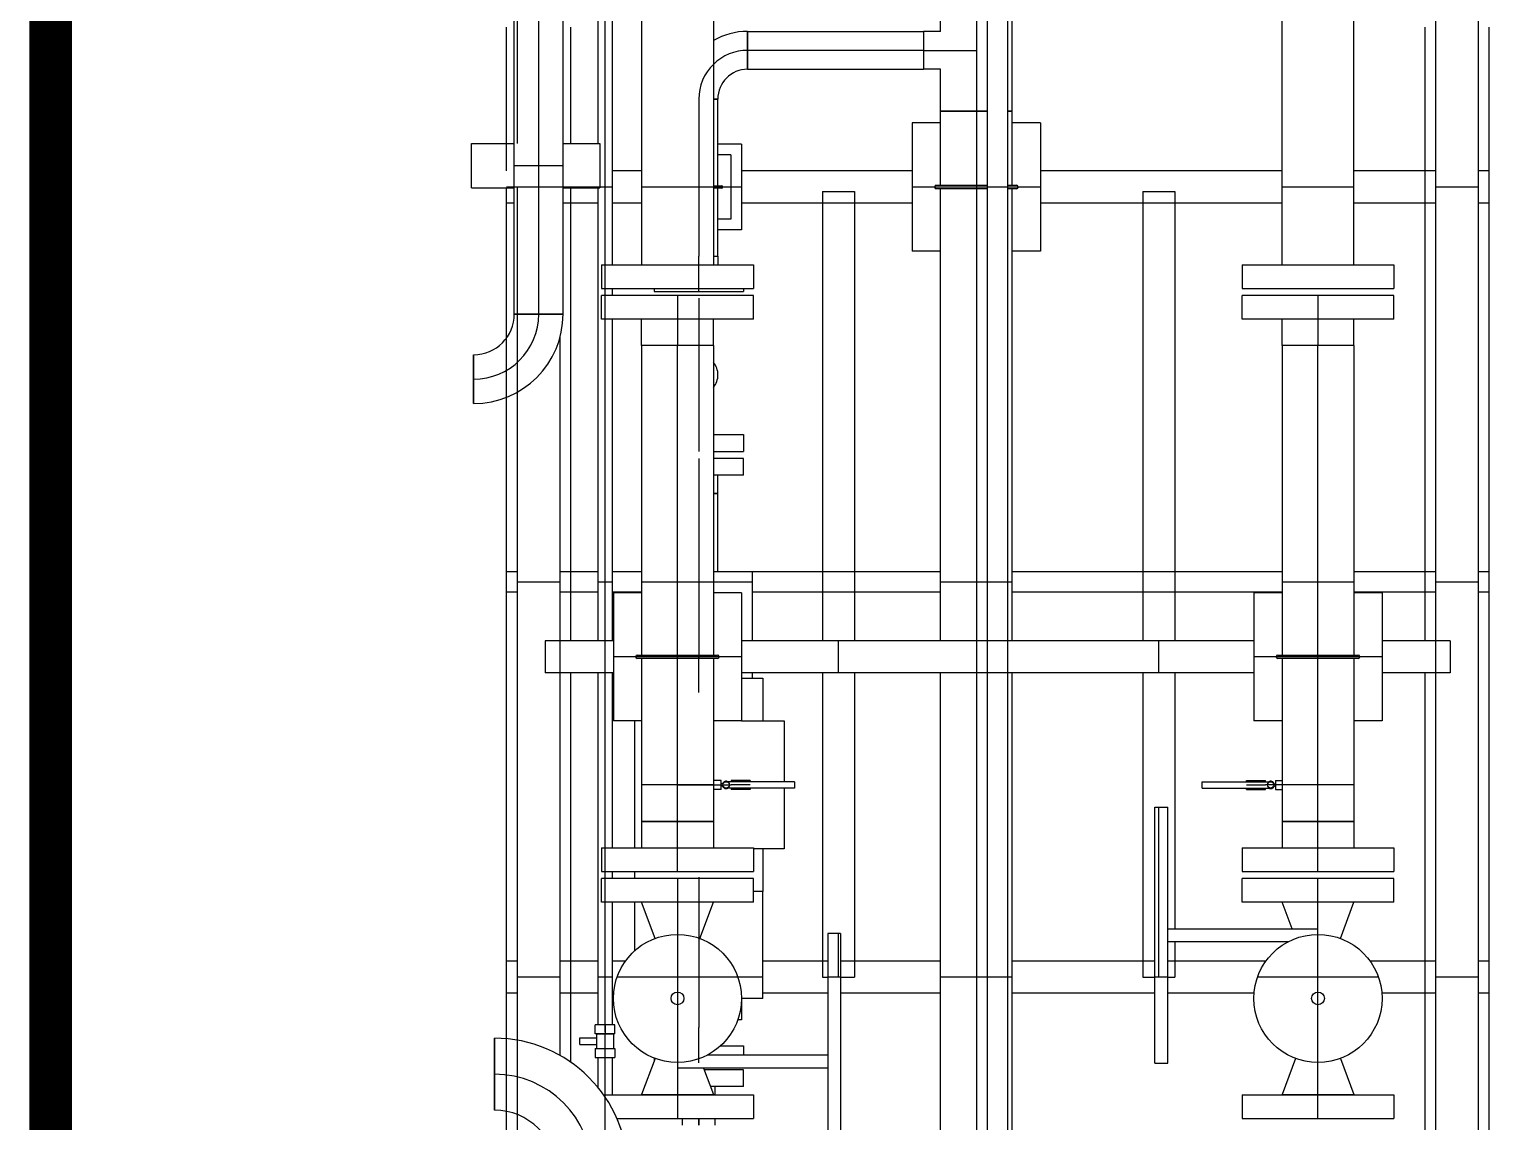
# Model space of a CAD drawing. Header units: inches. Extents: x 517790 to 538444, y 301815 to 302461.
# Drawn here: x 517876.851 to 517880.383, y 302339.264 to 302341.908 of the extents above; entities that cross this region are included whole.
import ezdxf

# ---------------------------------------------------------------- set-up
doc = ezdxf.new("R2010")
doc.units = ezdxf.units.IN
doc.header["$MEASUREMENT"] = 0
doc.layers.add('电气-接地设计-接地线', color=3, linetype='接地线')
doc.layers.add('硅胶总平面底图 工艺装置区', color=253, linetype='Continuous')
doc.styles.add('EESLTYPE', font='TXT.shx')
doc.linetypes.add('接地线', pattern='A,500,["/",EESLTYPE,S=200,R=0,X=0,Y=-100],-200,60,-200', length=960)

msp = doc.modelspace()

# ---------------------------------------------------------------- linework, layer by layer
at = {"layer": '电气-接地设计-接地线', "color": 1, "linetype": '接地线', "ltscale": 0.005, "const_width": 0.1033}
msp.add_lwpolyline([(517876.9023, 302347.8488), (517876.9022, 302321.8926)], dxfattribs=at)
at = {"layer": '硅胶总平面底图 工艺装置区', "color": 253, "linetype": 'Continuous', "lineweight": -3}
for p, q in [((517880.2534, 302347.6666), (517880.2534, 302338.9736)), ((517880.3567, 302347.6666), (517880.3567, 302338.9736)), ((517878.0318, 302341.6307), (517878.0318, 302347.4205)), ((517878.0244, 302341.2182), (517878.0244, 302347.2042)), ((517878.0834, 302347.2042), (517878.0834, 302341.2182)), ((517878.1425, 302341.2182), (517878.1425, 302347.2042)), ((517879.1694, 302339.0716), (517879.1694, 302346.3307)), ((517879.219, 302339.0716), (517879.219, 302346.3307)), ((517878.3323, 302342.8597), (517878.3323, 302341.3374)), ((517878.5062, 302342.8597), (517878.5062, 302341.3374)), ((517879.8823, 302341.3374), (517879.8823, 302342.8597)), ((517880.0562, 302341.3374), (517880.0562, 302342.8597)), ((517878.2268, 302341.9645), (517878.2268, 302341.6307)), ((517878.2441, 302341.3374), (517878.2441, 302341.9645)), ((517878.2613, 302341.9645), (517878.2613, 302341.3374)), ((517879.0556, 302341.9023), (517879.0556, 302341.9645)), ((517879.1426, 302341.9645), (517879.1426, 302341.7089)), ((517879.2295, 302341.7089), (517879.2295, 302341.9645)), ((517878.0059, 302341.6307), (517878.0059, 302341.9128)), ((517878.1609, 302341.6307), (517878.1609, 302341.9128)), ((517878.589, 302341.9023), (517878.589, 302341.8105)), ((517878.589, 302341.9023), (517879.0145, 302341.9023)), ((517878.589, 302341.8105), (517878.589, 302341.9023)), ((517879.0145, 302341.9023), (517879.0145, 302341.8564)), ((517879.0556, 302341.9023), (517879.0145, 302341.9023)), ((517879.0145, 302341.9023), (517879.0145, 302341.8105)), ((517880.2276, 302341.9128), (517880.2276, 302340.4278)), ((517880.3826, 302341.9128), (517880.3826, 302339.0716)), ((517879.0145, 302341.8564), (517878.589, 302341.8564)), ((517878.589, 302341.8564), (517878.589, 302341.8564)), ((517878.589, 302341.8564), (517878.589, 302341.8564)), ((517879.0145, 302341.8564), (517879.0145, 302341.8564)), ((517879.0145, 302341.8564), (517879.1426, 302341.8564)), ((517879.0145, 302341.8564), (517879.0145, 302341.8105)), ((517878.589, 302341.8105), (517879.0145, 302341.8105)), ((517879.0556, 302341.8105), (517879.0145, 302341.8105)), ((517879.0556, 302341.7089), (517879.0556, 302341.8105)), ((517878.4709, 302341.7383), (517878.4709, 302341.3583)), ((517878.4709, 302341.7383), (517878.4709, 302341.7383)), ((517878.4709, 302341.7383), (517878.4709, 302341.7383)), ((517878.5062, 302341.7383), (517878.5169, 302341.7383)), ((517878.5169, 302341.7383), (517878.5062, 302341.7383)), ((517878.5169, 302341.5288), (517878.5169, 302341.7383)), ((517879.1694, 302341.7089), (517879.0556, 302341.7089)), ((517879.0556, 302341.7089), (517879.1694, 302341.7089)), ((517879.0556, 302341.5299), (517879.0556, 302341.7089)), ((517879.1426, 302341.7089), (517879.1426, 302341.7089)), ((517879.1426, 302341.7089), (517879.1426, 302341.7089)), ((517879.1426, 302341.7089), (517879.1426, 302341.5299)), ((517879.2295, 302341.7089), (517879.219, 302341.7089)), ((517879.219, 302341.7089), (517879.2295, 302341.7089)), ((517879.2295, 302341.5299), (517879.2295, 302341.7089)), ((517879.0556, 302341.6807), (517878.9876, 302341.6807)), ((517878.9876, 302341.6807), (517878.9876, 302341.3707)), ((517879.2976, 302341.6807), (517879.2295, 302341.6807)), ((517879.2976, 302341.6807), (517879.2976, 302341.3707)), ((517877.9208, 302341.5241), (517877.9208, 302341.6307)), ((517877.9208, 302341.6307), (517878.0244, 302341.6307)), ((517878.0059, 302341.5645), (517878.0059, 302341.6307)), ((517878.1425, 302341.6307), (517878.2315, 302341.6307)), ((517878.2315, 302341.6307), (517878.2315, 302341.5241)), ((517878.5743, 302341.6291), (517878.5169, 302341.6291)), ((517878.5484, 302341.6032), (517878.5169, 302341.6032)), ((517878.5484, 302341.6032), (517878.5484, 302341.4482)), ((517878.5743, 302341.6291), (517878.5743, 302341.4224)), ((517878.0244, 302341.5774), (517878.1425, 302341.5774)), ((517878.3323, 302341.5645), (517878.2613, 302341.5645)), ((517878.9876, 302341.5645), (517878.5743, 302341.5645)), ((517879.8823, 302341.5645), (517879.2976, 302341.5645)), ((517880.2534, 302341.5645), (517880.0562, 302341.5645)), ((517880.3826, 302341.5645), (517880.3567, 302341.5645)), ((517880.3826, 302341.5645), (517880.3826, 302341.487)), ((517878.5062, 302341.5288), (517878.5257, 302341.5288)), ((517879.0455, 302341.5299), (517879.1694, 302341.5299)), ((517879.1426, 302341.5299), (517879.1426, 302341.5216)), ((517879.219, 302341.5299), (517879.2397, 302341.5299)), ((517877.9208, 302341.5241), (517878.0244, 302341.5241)), ((517878.2613, 302341.5257), (517878.0059, 302341.5257)), ((517878.0059, 302341.487), (517878.0059, 302341.5241)), ((517878.0059, 302341.1609), (517878.0059, 302341.5241)), ((517878.0318, 302341.0293), (517878.0318, 302341.5241)), ((517878.1425, 302341.5241), (517878.2315, 302341.5241)), ((517878.1609, 302340.4278), (517878.1609, 302341.5241)), ((517878.2268, 302341.5241), (517878.2268, 302340.4278)), ((517878.5743, 302341.5257), (517878.3323, 302341.5257)), ((517878.5257, 302341.5226), (517878.5062, 302341.5226)), ((517878.5169, 302341.3583), (517878.5169, 302341.5226)), ((517878.7703, 302341.5152), (517878.7703, 302340.4278)), ((517878.7703, 302341.5152), (517878.8478, 302341.5152)), ((517878.8478, 302341.5152), (517878.8478, 302340.4278)), ((517879.2976, 302341.5257), (517878.9876, 302341.5257)), ((517879.1694, 302341.5216), (517879.0455, 302341.5216)), ((517879.0556, 302340.4278), (517879.0556, 302341.5216)), ((517879.1426, 302341.5216), (517879.1426, 302340.4278)), ((517879.2397, 302341.5216), (517879.219, 302341.5216)), ((517879.2295, 302340.4278), (517879.2295, 302341.5216)), ((517879.5453, 302341.5152), (517879.6228, 302341.5152)), ((517879.5453, 302341.5152), (517879.5453, 302340.4278)), ((517879.6228, 302341.5152), (517879.6228, 302340.4278)), ((517880.0562, 302341.5257), (517879.8823, 302341.5257)), ((517880.3567, 302341.5257), (517880.2534, 302341.5257)), ((517878.0244, 302341.487), (517878.0059, 302341.487)), ((517878.2268, 302341.487), (517878.1425, 302341.487)), ((517878.3323, 302341.487), (517878.2613, 302341.487)), ((517878.9876, 302341.487), (517878.5743, 302341.487)), ((517879.8823, 302341.487), (517879.2976, 302341.487)), ((517880.2534, 302341.487), (517880.0562, 302341.487)), ((517880.3826, 302341.487), (517880.3567, 302341.487)), ((517878.5484, 302341.4482), (517878.5169, 302341.4482)), ((517878.5743, 302341.4224), (517878.5169, 302341.4224)), ((517878.4709, 302341.28), (517878.4709, 302341.3583)), ((517878.5062, 302341.3583), (517878.5169, 302341.3583)), ((517878.5062, 302341.3583), (517878.5169, 302341.3583)), ((517878.5169, 302341.3583), (517878.5169, 302341.3374)), ((517879.0556, 302341.3707), (517878.9876, 302341.3707)), ((517879.2976, 302341.3707), (517879.2295, 302341.3707)), ((517878.2355, 302341.3374), (517878.4193, 302341.3374)), ((517878.2355, 302341.3374), (517878.2355, 302341.28)), ((517878.2441, 302341.28), (517878.2441, 302341.3374)), ((517878.4193, 302341.3374), (517878.603, 302341.3374)), ((517878.603, 302341.3374), (517878.603, 302341.28)), ((517879.7855, 302341.3374), (517879.9692, 302341.3374)), ((517879.7855, 302341.3374), (517879.7855, 302341.28)), ((517879.9692, 302341.3374), (517880.153, 302341.3374)), ((517880.153, 302341.3374), (517880.153, 302341.28)), ((517878.2355, 302341.28), (517878.4193, 302341.28)), ((517878.2441, 302341.2635), (517878.2441, 302341.28)), ((517878.2613, 302341.28), (517878.2613, 302341.2635)), ((517878.3627, 302341.28), (517878.3627, 302341.273)), ((517878.4193, 302341.28), (517878.603, 302341.28)), ((517878.4709, 302341.273), (517878.4709, 302341.28)), ((517878.5792, 302341.28), (517878.5792, 302341.273)), ((517879.7855, 302341.28), (517879.9692, 302341.28)), ((517879.9692, 302341.28), (517880.153, 302341.28)), ((517878.4193, 302341.2635), (517878.2355, 302341.2635)), ((517878.2355, 302341.2061), (517878.2355, 302341.2635)), ((517878.2441, 302341.2061), (517878.2441, 302341.2635)), ((517878.3627, 302341.273), (517878.4709, 302341.273)), ((517878.4193, 302341.2635), (517878.4193, 302341.1422)), ((517878.603, 302341.2635), (517878.4193, 302341.2635)), ((517878.4709, 302341.273), (517878.5792, 302341.273)), ((517878.4709, 302341.2565), (517878.4709, 302340.8856)), ((517878.603, 302341.2061), (517878.603, 302341.2635)), ((517879.9692, 302341.2635), (517879.7855, 302341.2635)), ((517879.7855, 302341.2061), (517879.7855, 302341.2635)), ((517879.9692, 302341.2635), (517879.9692, 302341.1422)), ((517880.153, 302341.2635), (517879.9692, 302341.2635)), ((517880.153, 302341.2061), (517880.153, 302341.2635)), ((517878.1425, 302341.2182), (517878.0244, 302341.2182)), ((517878.0244, 302341.2182), (517878.1425, 302341.2182)), ((517878.0834, 302341.2182), (517878.0834, 302341.2182)), ((517878.0834, 302341.2182), (517878.0834, 302341.2182)), ((517878.4193, 302341.2061), (517878.2355, 302341.2061)), ((517878.2441, 302340.4278), (517878.2441, 302341.2061)), ((517878.2613, 302341.2061), (517878.2613, 302340.4278)), ((517878.3323, 302341.1422), (517878.3323, 302341.2061)), ((517878.603, 302341.2061), (517878.4193, 302341.2061)), ((517878.5062, 302341.1422), (517878.5062, 302341.2061)), ((517879.9692, 302341.2061), (517879.7855, 302341.2061)), ((517879.8823, 302341.1422), (517879.8823, 302341.2061)), ((517880.153, 302341.2061), (517879.9692, 302341.2061)), ((517880.0562, 302341.1422), (517880.0562, 302341.2061)), ((517878.0059, 302341.017), (517878.0059, 302341.1609)), ((517878.1351, 302339.4243), (517878.1351, 302341.1621)), ((517878.5062, 302341.1422), (517878.3323, 302341.1422)), ((517878.3323, 302341.1422), (517878.3323, 302340.3932)), ((517878.4193, 302341.1422), (517878.3323, 302341.1422)), ((517878.4193, 302340.3932), (517878.4193, 302341.1422)), ((517878.5062, 302341.1422), (517878.4193, 302341.1422)), ((517878.5062, 302341.1422), (517878.5062, 302340.3932)), ((517879.9692, 302341.1422), (517879.8823, 302341.1422)), ((517880.0562, 302341.1422), (517879.8823, 302341.1422)), ((517879.8823, 302341.1422), (517879.8823, 302340.3932)), ((517880.0562, 302341.1422), (517879.9692, 302341.1422)), ((517879.9692, 302340.3932), (517879.9692, 302341.1422)), ((517880.0562, 302341.1422), (517880.0562, 302340.3932)), ((517877.926, 302341.1198), (517877.926, 302341.0607)), ((517877.926, 302341.0017), (517877.926, 302341.1198)), ((517877.926, 302341.0607), (517877.926, 302341.0017)), ((517877.926, 302341.0607), (517877.926, 302341.0607)), ((517877.926, 302341.0607), (517877.926, 302341.0607)), ((517878.0059, 302339.4646), (517878.0059, 302341.017)), ((517878.0318, 302339.4612), (517878.0318, 302341.0293)), ((517878.5062, 302340.9287), (517878.5067, 302340.9266)), ((517878.5062, 302340.9266), (517878.5792, 302340.9266)), ((517878.5792, 302340.9266), (517878.5792, 302340.8856)), ((517878.4709, 302340.8691), (517878.4709, 302340.7838)), ((517878.5062, 302340.8856), (517878.5792, 302340.8856)), ((517878.5792, 302340.8691), (517878.5062, 302340.8691)), ((517878.5792, 302340.8281), (517878.5792, 302340.8691)), ((517878.5792, 302340.8281), (517878.5062, 302340.8281)), ((517878.5169, 302340.7838), (517878.5169, 302340.8281)), ((517878.4709, 302340.7838), (517878.4709, 302340.3876)), ((517878.5169, 302340.7838), (517878.5062, 302340.7838)), ((517878.5062, 302340.7838), (517878.5169, 302340.7838)), ((517878.5169, 302340.5957), (517878.5169, 302340.7838)), ((517878.0318, 302340.5947), (517878.0059, 302340.5947)), ((517878.0059, 302340.5451), (517878.0059, 302340.5947)), ((517878.2268, 302340.5947), (517878.1351, 302340.5947)), ((517878.3323, 302340.5947), (517878.2613, 302340.5947)), ((517878.5062, 302340.5957), (517878.6001, 302340.5957)), ((517878.6001, 302340.5957), (517878.6001, 302340.4278)), ((517879.0556, 302340.5947), (517878.6001, 302340.5947)), ((517879.8823, 302340.5947), (517879.2295, 302340.5947)), ((517880.2534, 302340.5947), (517880.0562, 302340.5947)), ((517880.3826, 302340.5947), (517880.3567, 302340.5947)), ((517880.3826, 302340.5947), (517880.3826, 302340.5451)), ((517878.0318, 302340.5451), (517878.0059, 302340.5451)), ((517878.1351, 302340.5699), (517878.0318, 302340.5699)), ((517878.2268, 302340.5451), (517878.1351, 302340.5451)), ((517878.2613, 302340.5699), (517878.2268, 302340.5699)), ((517878.3323, 302340.5451), (517878.2613, 302340.5451)), ((517878.3323, 302340.5441), (517878.2643, 302340.5441)), ((517878.2643, 302340.5441), (517878.2643, 302340.2341)), ((517878.6001, 302340.5699), (517878.3323, 302340.5699)), ((517878.5743, 302340.5441), (517878.5062, 302340.5441)), ((517878.5743, 302340.5441), (517878.5743, 302340.2341)), ((517879.0556, 302340.5451), (517878.6001, 302340.5451)), ((517879.2295, 302340.5699), (517879.0556, 302340.5699)), ((517879.8823, 302340.5451), (517879.2295, 302340.5451)), ((517879.8142, 302340.5441), (517879.8142, 302340.2341)), ((517879.8823, 302340.5441), (517879.8142, 302340.5441)), ((517880.0562, 302340.5699), (517879.8823, 302340.5699)), ((517880.2534, 302340.5451), (517880.0562, 302340.5451)), ((517880.1242, 302340.5441), (517880.0562, 302340.5441)), ((517880.1242, 302340.5441), (517880.1242, 302340.2341)), ((517880.3567, 302340.5699), (517880.2534, 302340.5699)), ((517880.3826, 302340.5451), (517880.3567, 302340.5451)), ((517878.2643, 302340.4278), (517878.0994, 302340.4278)), ((517878.0994, 302340.4278), (517878.0994, 302340.3503)), ((517878.2441, 302340.3503), (517878.2441, 302340.4278)), ((517879.8142, 302340.4278), (517878.5743, 302340.4278)), ((517878.8091, 302340.3503), (517878.8091, 302340.4278)), ((517879.1426, 302340.4278), (517879.1426, 302340.3503)), ((517879.5841, 302340.3503), (517879.5841, 302340.4278)), ((517880.2891, 302340.4278), (517880.1242, 302340.4278)), ((517880.2891, 302340.4278), (517880.2891, 302340.3503)), ((517878.5743, 302340.3891), (517878.2643, 302340.3891)), ((517878.3221, 302340.3932), (517878.5164, 302340.3932)), ((517878.5164, 302340.3849), (517878.3221, 302340.3849)), ((517878.3323, 302340.3849), (517878.3323, 302340.0791)), ((517878.4193, 302340.3849), (517878.4193, 302340.3932)), ((517878.4193, 302340.0791), (517878.4193, 302340.3849)), ((517878.4709, 302340.3023), (517878.4709, 302340.3876)), ((517878.5062, 302340.3849), (517878.5062, 302340.0791)), ((517880.1242, 302340.3891), (517879.8142, 302340.3891)), ((517879.8721, 302340.3932), (517880.0664, 302340.3932)), ((517880.0664, 302340.3849), (517879.8721, 302340.3849)), ((517879.8823, 302340.3849), (517879.8823, 302340.0791)), ((517879.9692, 302340.3849), (517879.9692, 302340.3932)), ((517879.9692, 302340.0791), (517879.9692, 302340.3849)), ((517880.0562, 302340.3849), (517880.0562, 302340.0791)), ((517878.2643, 302340.3503), (517878.0994, 302340.3503)), ((517878.1609, 302339.4081), (517878.1609, 302340.3503)), ((517878.2268, 302340.3503), (517878.2268, 302339.4985)), ((517878.2441, 302339.9267), (517878.2441, 302340.3503)), ((517878.2613, 302340.3503), (517878.2613, 302339.9267)), ((517879.8142, 302340.3503), (517878.5743, 302340.3503)), ((517878.5743, 302340.3374), (517878.6259, 302340.3374)), ((517878.6001, 302340.3503), (517878.6001, 302340.3374)), ((517878.6259, 302340.3374), (517878.6259, 302340.2341)), ((517878.7703, 302340.3503), (517878.7703, 302339.6141)), ((517878.8478, 302340.3503), (517878.8478, 302339.6141)), ((517879.0556, 302339.0716), (517879.0556, 302340.3503)), ((517879.1426, 302340.3503), (517879.1426, 302339.0716)), ((517879.2295, 302339.0716), (517879.2295, 302340.3503)), ((517879.5453, 302340.3503), (517879.5453, 302339.6141)), ((517879.6228, 302340.3503), (517879.6228, 302339.7309)), ((517880.2891, 302340.3503), (517880.1242, 302340.3503)), ((517880.2276, 302340.3503), (517880.2276, 302339.0716)), ((517878.3323, 302340.2341), (517878.2643, 302340.2341)), ((517878.3159, 302339.9267), (517878.3159, 302340.2341)), ((517878.5743, 302340.2341), (517878.5062, 302340.2341)), ((517878.5743, 302340.2341), (517878.6776, 302340.2341)), ((517878.6776, 302340.2341), (517878.6776, 302340.0868)), ((517879.8823, 302340.2341), (517879.8142, 302340.2341)), ((517880.1242, 302340.2341), (517880.0562, 302340.2341)), ((517878.5062, 302340.0791), (517878.3323, 302340.0791)), ((517878.3323, 302340.0791), (517878.3323, 302339.9905)), ((517878.4193, 302340.0791), (517878.4193, 302340.0791)), ((517878.4193, 302340.0791), (517878.4193, 302340.0791)), ((517878.4193, 302340.0791), (517878.4586, 302340.0791)), ((517878.4193, 302339.9905), (517878.4193, 302340.0791)), ((517878.4586, 302340.0791), (517878.4586, 302340.0791)), ((517878.4586, 302340.0791), (517878.4586, 302340.0791)), ((517878.4586, 302340.0791), (517878.5248, 302340.0791)), ((517878.5248, 302340.0901), (517878.5062, 302340.0901)), ((517878.5062, 302340.0791), (517878.5062, 302339.9905)), ((517878.5248, 302340.0681), (517878.5248, 302340.0901)), ((517878.5284, 302340.0817), (517878.5248, 302340.0828)), ((517878.5248, 302340.0791), (517878.5492, 302340.0791)), ((517878.7023, 302340.0868), (517878.537, 302340.0868)), ((517878.5492, 302340.0901), (517878.5492, 302340.0868)), ((517878.5951, 302340.0901), (517878.5492, 302340.0901)), ((517878.5951, 302340.0791), (517878.5492, 302340.0791)), ((517878.5492, 302340.0791), (517878.5492, 302340.0791)), ((517878.5492, 302340.0791), (517878.5492, 302340.0791)), ((517878.573, 302340.0868), (517878.573, 302340.0901)), ((517878.5951, 302340.0901), (517878.5951, 302340.0868)), ((517878.7023, 302340.0868), (517878.7023, 302340.0791)), ((517878.7023, 302340.0791), (517878.7023, 302340.0713)), ((517879.6893, 302340.0791), (517879.6893, 302340.0868)), ((517879.6893, 302340.0868), (517879.8546, 302340.0868)), ((517879.6893, 302340.0713), (517879.6893, 302340.0791)), ((517879.7965, 302340.0868), (517879.7965, 302340.0901)), ((517879.7965, 302340.0901), (517879.8424, 302340.0901)), ((517879.7965, 302340.0791), (517879.8424, 302340.0791)), ((517879.8187, 302340.0901), (517879.8187, 302340.0868)), ((517879.8424, 302340.0868), (517879.8424, 302340.0901)), ((517879.8424, 302340.0791), (517879.8424, 302340.0791)), ((517879.8424, 302340.0791), (517879.8424, 302340.0791)), ((517879.8668, 302340.0791), (517879.8424, 302340.0791)), ((517879.8632, 302340.0817), (517879.8668, 302340.0828)), ((517879.8668, 302340.0901), (517879.8668, 302340.0681)), ((517879.8668, 302340.0901), (517879.8823, 302340.0901)), ((517879.9299, 302340.0791), (517879.8668, 302340.0791)), ((517880.0562, 302340.0791), (517879.8823, 302340.0791)), ((517879.8823, 302340.0791), (517879.8823, 302339.9905)), ((517879.9299, 302340.0791), (517879.9299, 302340.0791)), ((517879.9299, 302340.0791), (517879.9299, 302340.0791)), ((517879.9692, 302340.0791), (517879.9299, 302340.0791)), ((517879.9692, 302340.0791), (517879.9692, 302340.0791)), ((517879.9692, 302340.0791), (517879.9692, 302340.0791)), ((517879.9692, 302339.9905), (517879.9692, 302340.0791)), ((517880.0562, 302340.0791), (517880.0562, 302339.9905)), ((517878.5248, 302340.0681), (517878.5062, 302340.0681)), ((517878.5284, 302340.0765), (517878.5248, 302340.0753)), ((517878.7023, 302340.0713), (517878.537, 302340.0713)), ((517878.5492, 302340.0713), (517878.5492, 302340.0681)), ((517878.5951, 302340.0681), (517878.5492, 302340.0681)), ((517878.573, 302340.0681), (517878.573, 302340.0713)), ((517878.5951, 302340.0713), (517878.5951, 302340.0681)), ((517878.6776, 302340.0713), (517878.6776, 302339.9241)), ((517879.6893, 302340.0713), (517879.8546, 302340.0713)), ((517879.7965, 302340.0681), (517879.7965, 302340.0713)), ((517879.7965, 302340.0681), (517879.8424, 302340.0681)), ((517879.8187, 302340.0713), (517879.8187, 302340.0681)), ((517879.8424, 302340.0681), (517879.8424, 302340.0713)), ((517879.8632, 302340.0765), (517879.8668, 302340.0753)), ((517879.8668, 302340.0681), (517879.8823, 302340.0681)), ((517879.5745, 302339.7154), (517879.5745, 302340.0254)), ((517879.5745, 302340.0254), (517879.6055, 302340.0254)), ((517879.5841, 302339.6141), (517879.5841, 302340.0254)), ((517879.6055, 302339.7154), (517879.6055, 302340.0254)), ((517878.5062, 302339.9905), (517878.3323, 302339.9905)), ((517878.3323, 302339.9905), (517878.4193, 302339.9905)), ((517878.3323, 302339.9905), (517878.3323, 302339.9267)), ((517878.4193, 302339.8692), (517878.4193, 302339.9905)), ((517878.4193, 302339.9905), (517878.5062, 302339.9905)), ((517878.5062, 302339.9905), (517878.5062, 302339.9267)), ((517880.0562, 302339.9905), (517879.8823, 302339.9905)), ((517879.8823, 302339.9905), (517879.9692, 302339.9905)), ((517879.8823, 302339.9905), (517879.8823, 302339.9267)), ((517879.9692, 302339.8692), (517879.9692, 302339.9905)), ((517879.9692, 302339.9905), (517880.0562, 302339.9905)), ((517880.0562, 302339.9905), (517880.0562, 302339.9267)), ((517878.2355, 302339.9267), (517878.4193, 302339.9267)), ((517878.2355, 302339.9267), (517878.2355, 302339.8692)), ((517878.2441, 302339.8692), (517878.2441, 302339.9267)), ((517878.4193, 302339.9267), (517878.603, 302339.9267)), ((517878.603, 302339.9267), (517878.603, 302339.8692)), ((517878.6776, 302339.9241), (517878.603, 302339.9241)), ((517878.6259, 302339.9241), (517878.6259, 302339.8208)), ((517879.7855, 302339.9267), (517879.9692, 302339.9267)), ((517879.7855, 302339.9267), (517879.7855, 302339.8692)), ((517879.9692, 302339.9267), (517880.153, 302339.9267)), ((517880.153, 302339.9267), (517880.153, 302339.8692)), ((517878.2355, 302339.8692), (517878.4193, 302339.8692)), ((517878.2441, 302339.8527), (517878.2441, 302339.8692)), ((517878.2613, 302339.8692), (517878.2613, 302339.8527)), ((517878.3159, 302339.8527), (517878.3159, 302339.8692)), ((517878.4193, 302339.8692), (517878.603, 302339.8692)), ((517879.7855, 302339.8692), (517879.9692, 302339.8692)), ((517879.9692, 302339.8692), (517880.153, 302339.8692)), ((517878.4193, 302339.8527), (517878.2355, 302339.8527)), ((517878.2355, 302339.7953), (517878.2355, 302339.8527)), ((517878.2441, 302339.7953), (517878.2441, 302339.8527)), ((517878.4193, 302339.8527), (517878.4193, 302339.2721)), ((517878.603, 302339.8527), (517878.4193, 302339.8527)), ((517878.4709, 302339.8559), (517878.4709, 302339.7706)), ((517878.603, 302339.7953), (517878.603, 302339.8527)), ((517879.9692, 302339.8527), (517879.7855, 302339.8527)), ((517879.7855, 302339.7953), (517879.7855, 302339.8527)), ((517879.9692, 302339.2721), (517879.9692, 302339.8527)), ((517880.153, 302339.8527), (517879.9692, 302339.8527)), ((517880.153, 302339.7953), (517880.153, 302339.8527)), ((517878.4193, 302339.7953), (517878.2355, 302339.7953)), ((517878.2441, 302339.4985), (517878.2441, 302339.7953)), ((517878.2613, 302339.7953), (517878.2613, 302339.4985)), ((517878.3159, 302339.678), (517878.3159, 302339.7953)), ((517878.4193, 302339.7953), (517878.3323, 302339.7953)), ((517878.365, 302339.7076), (517878.3323, 302339.7953)), ((517878.5062, 302339.7953), (517878.4193, 302339.7953)), ((517878.603, 302339.7953), (517878.4193, 302339.7953)), ((517878.4735, 302339.7076), (517878.5062, 302339.7953)), ((517878.6259, 302339.8208), (517878.603, 302339.8208)), ((517878.6259, 302339.5624), (517878.6259, 302339.8208)), ((517879.9692, 302339.7953), (517879.7855, 302339.7953)), ((517879.9692, 302339.7953), (517879.8823, 302339.7953)), ((517879.9064, 302339.7309), (517879.8823, 302339.7953)), ((517880.0562, 302339.7953), (517879.9692, 302339.7953)), ((517880.153, 302339.7953), (517879.9692, 302339.7953)), ((517880.0235, 302339.7076), (517880.0562, 302339.7953)), ((517878.4709, 302339.7706), (517878.4709, 302339.4917)), ((517879.6055, 302339.7309), (517879.9692, 302339.7309)), ((517879.9692, 302339.7174), (517879.9692, 302339.7309)), ((517878.783, 302339.7195), (517878.783, 302339.4095)), ((517878.814, 302339.7195), (517878.783, 302339.7195)), ((517878.8091, 302339.6141), (517878.8091, 302339.7195)), ((517878.814, 302339.7195), (517878.814, 302339.4095)), ((517879.5745, 302339.4054), (517879.5745, 302339.7154)), ((517879.6055, 302339.4054), (517879.6055, 302339.7154)), ((517879.6055, 302339.6999), (517879.8976, 302339.6999)), ((517879.6228, 302339.6999), (517879.6228, 302339.6141)), ((517878.0059, 302339.5753), (517878.0059, 302339.6528)), ((517878.0318, 302339.6528), (517878.0059, 302339.6528)), ((517878.2268, 302339.6528), (517878.1351, 302339.6528)), ((517878.2934, 302339.6528), (517878.2613, 302339.6528)), ((517878.783, 302339.6528), (517878.6259, 302339.6528)), ((517879.0556, 302339.6528), (517878.814, 302339.6528)), ((517879.5745, 302339.6528), (517879.2295, 302339.6528)), ((517879.8433, 302339.6528), (517879.6055, 302339.6528)), ((517880.2534, 302339.6528), (517880.0951, 302339.6528)), ((517880.3826, 302339.6528), (517880.3567, 302339.6528)), ((517880.3826, 302339.6528), (517880.3826, 302339.5753)), ((517878.1351, 302339.6141), (517878.0318, 302339.6141)), ((517878.2613, 302339.6141), (517878.2268, 302339.6141)), ((517878.6259, 302339.6141), (517878.2731, 302339.6141)), ((517878.7703, 302339.6141), (517878.783, 302339.6141)), ((517878.814, 302339.6141), (517878.783, 302339.6141)), ((517878.814, 302339.6141), (517878.8478, 302339.6141)), ((517879.2295, 302339.6141), (517879.0556, 302339.6141)), ((517879.5453, 302339.6141), (517879.5745, 302339.6141)), ((517879.6055, 302339.6141), (517879.5745, 302339.6141)), ((517879.6055, 302339.6141), (517879.6228, 302339.6141)), ((517880.1154, 302339.6141), (517879.8231, 302339.6141)), ((517880.3567, 302339.6141), (517880.2534, 302339.6141)), ((517878.0318, 302339.5753), (517878.0059, 302339.5753)), ((517878.2268, 302339.5753), (517878.1351, 302339.5753)), ((517878.2648, 302339.5753), (517878.2613, 302339.5753)), ((517878.6259, 302339.5624), (517878.5743, 302339.5624)), ((517878.5743, 302339.5624), (517878.5743, 302339.5108)), ((517878.783, 302339.5753), (517878.6259, 302339.5753)), ((517879.0556, 302339.5753), (517878.814, 302339.5753)), ((517879.5745, 302339.5753), (517879.2295, 302339.5753)), ((517879.8148, 302339.5753), (517879.6055, 302339.5753)), ((517880.2534, 302339.5753), (517880.1237, 302339.5753)), ((517880.3826, 302339.5753), (517880.3567, 302339.5753)), ((517878.2678, 302339.4985), (517878.2203, 302339.4985)), ((517878.2203, 302339.4771), (517878.2203, 302339.4985)), ((517878.2441, 302339.4804), (517878.2441, 302339.4985)), ((517878.2441, 302339.4985), (517878.2441, 302339.4804)), ((517878.2441, 302339.4804), (517878.2441, 302339.4771)), ((517878.2678, 302339.4771), (517878.2678, 302339.4985)), ((517878.4709, 302339.4064), (517878.4709, 302339.4917)), ((517878.5743, 302339.5108), (517878.5654, 302339.5108)), ((517877.9764, 302339.2921), (517877.9764, 302339.466)), ((517877.9764, 302339.466), (517877.9764, 302339.2921)), ((517878.0059, 302339.2891), (517878.0059, 302339.4646)), ((517878.0318, 302339.2814), (517878.0318, 302339.4612)), ((517878.1831, 302339.4513), (517878.1831, 302339.4668)), ((517878.1831, 302339.4668), (517878.2236, 302339.4668)), ((517878.1831, 302339.4513), (517878.2236, 302339.4513)), ((517878.2678, 302339.4771), (517878.2203, 302339.4771)), ((517878.2236, 302339.4771), (517878.2646, 302339.4771)), ((517878.2236, 302339.4771), (517878.2236, 302339.441)), ((517878.2441, 302339.4771), (517878.2441, 302339.4771)), ((517878.2441, 302339.441), (517878.2441, 302339.4771)), ((517878.2646, 302339.4771), (517878.2646, 302339.441)), ((517878.5232, 302339.4474), (517878.5792, 302339.4474)), ((517878.5792, 302339.4474), (517878.5792, 302339.425)), ((517878.2203, 302339.441), (517878.2678, 302339.441)), ((517878.2203, 302339.441), (517878.2203, 302339.4197)), ((517878.2203, 302339.4197), (517878.2678, 302339.4197)), ((517878.2268, 302339.4197), (517878.2268, 302339.347)), ((517878.2441, 302339.4378), (517878.2441, 302339.441)), ((517878.2441, 302339.4197), (517878.2441, 302339.4378)), ((517878.2441, 302339.4197), (517878.2441, 302339.4378)), ((517878.2441, 302339.3295), (517878.2441, 302339.4197)), ((517878.2613, 302339.4197), (517878.2613, 302339.3295)), ((517878.2678, 302339.441), (517878.2678, 302339.4197)), ((517878.365, 302339.4172), (517878.3323, 302339.3296)), ((517878.3627, 302339.4181), (517878.3627, 302339.4108)), ((517878.4193, 302339.4074), (517878.4193, 302339.394)), ((517878.783, 302339.425), (517878.4909, 302339.425)), ((517878.783, 302339.4095), (517878.783, 302339.0995)), ((517878.814, 302339.4095), (517878.814, 302339.0995)), ((517879.915, 302339.4172), (517879.8823, 302339.3296)), ((517880.0235, 302339.4172), (517880.0562, 302339.3296)), ((517877.9764, 302339.379), (517877.9764, 302339.379)), ((517877.9764, 302339.379), (517877.9764, 302339.379)), ((517878.783, 302339.394), (517878.4193, 302339.394)), ((517878.4821, 302339.394), (517878.5062, 302339.3296)), ((517878.5792, 302339.3899), (517878.4837, 302339.3899)), ((517878.5792, 302339.3489), (517878.5792, 302339.3899)), ((517879.5745, 302339.4054), (517879.6055, 302339.4054)), ((517878.5792, 302339.3489), (517878.499, 302339.3489)), ((517878.5103, 302339.3295), (517878.5103, 302339.3489)), ((517878.2401, 302339.3295), (517878.4193, 302339.3295)), ((517878.2441, 302336.8971), (517878.2441, 302339.3295)), ((517878.3323, 302339.3296), (517878.5062, 302339.3296)), ((517878.4193, 302339.3295), (517878.603, 302339.3295)), ((517878.4316, 302339.3295), (517878.4316, 302339.3296)), ((517878.4704, 302339.3296), (517878.4704, 302339.3295)), ((517878.4714, 302339.3295), (517878.4714, 302339.3296)), ((517878.603, 302339.3295), (517878.603, 302339.2721)), ((517879.7855, 302339.3295), (517879.9692, 302339.3295)), ((517879.7855, 302339.3295), (517879.7855, 302339.2721)), ((517879.8823, 302339.3296), (517880.0562, 302339.3296)), ((517879.9692, 302339.3295), (517880.153, 302339.3295)), ((517880.153, 302339.3295), (517880.153, 302339.2721)), ((517878.0059, 302339.0716), (517878.0059, 302339.2891)), ((517878.0318, 302337.9727), (517878.0318, 302339.2814)), ((517878.2725, 302339.2721), (517878.4193, 302339.2721)), ((517878.4193, 302339.2721), (517878.603, 302339.2721)), ((517878.4316, 302339.2556), (517878.4316, 302339.2721)), ((517878.4704, 302339.2721), (517878.4704, 302339.2556)), ((517878.4714, 302339.2556), (517878.4714, 302339.2721)), ((517878.5103, 302339.2556), (517878.5103, 302339.2721)), ((517879.7855, 302339.2721), (517879.9692, 302339.2721)), ((517879.9692, 302339.2721), (517880.153, 302339.2721))]:
    msp.add_line(p, q, dxfattribs=at)
for centre, radius in [((517878.537, 302340.0791), 0.00775), ((517879.8546, 302340.0791), 0.00775), ((517878.4193, 302339.5624), 0.155), ((517879.9692, 302339.5624), 0.155), ((517878.4193, 302339.5624), 0.0155), ((517879.9692, 302339.5624), 0.0155)]:
    msp.add_circle(centre, radius, dxfattribs=at)
for centre, radius, start, end in [((517878.589, 302341.7383), 0.164, 90, 120.3287), ((517878.589, 302341.7383), 0.1181, 90, 134.5341), ((517878.589, 302341.7383), 0.1181, 134.5341, 180), ((517878.589, 302341.7383), 0.0722, 90, 180), ((517878.5257, 302341.5257), 0.0031, 270, 90), ((517879.0455, 302341.5257), 0.00413, 90, 270), ((517879.2397, 302341.5257), 0.00413, 270, 90), ((517877.926, 302341.2182), 0.1575, 270, 0), ((517877.926, 302341.2182), 0.2165, 270, 0), ((517877.926, 302341.2182), 0.0984, 270, 0), ((517878.4709, 302341.0711), 0.0464, 0, 40.4536), ((517878.4709, 302341.0711), 0.0464, 319.5464, 0), ((517878.3221, 302340.3891), 0.00413, 90, 270), ((517878.5164, 302340.3891), 0.00413, 270, 90), ((517879.8721, 302340.3891), 0.00413, 90, 270), ((517880.0664, 302340.3891), 0.00413, 270, 90), ((517878.537, 302340.0791), 0.00899, 59.5553, 162.9561), ((517879.8546, 302340.0791), 0.00899, 17.0439, 120.4447), ((517878.537, 302340.0791), 0.00899, 197.0439, 300.4447), ((517879.8546, 302340.0791), 0.00899, 239.5553, 342.9561), ((517877.9764, 302339.1428), 0.3232, 0, 90), ((517877.9764, 302339.1428), 0.2362, 0, 90), ((517877.9764, 302339.1428), 0.1493, 0, 90)]:
    msp.add_arc(centre, radius, start, end, dxfattribs=at)

doc.saveas('drawing.dxf')
